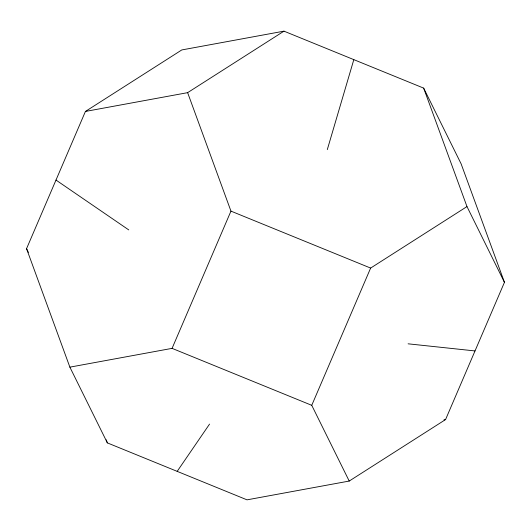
<?xml version="1.0" encoding="UTF-8"?>
<svg xmlns="http://www.w3.org/2000/svg" width="531" height="531" viewBox="0 0 531 531"><rect width="100%" height="100%" fill="white"/><g stroke="black" fill="none" stroke-linecap="round" stroke-linejoin="round"><path stroke-width="0.8" d="M327.302 149.616L353.819 59.638M26.55 248.681L85.431 111.437L181.781 49.941L283.979 31.156L423.652 88.113L461.127 163.853L504.45 282.319L445.569 419.563L349.219 481.059L247.021 499.844L107.348 442.887L69.873 367.147L26.55 248.681L28.389 252.398M69.873 367.147L172.077 348.363L230.952 211.119L187.629 92.659L283.979 31.156M349.219 481.059L311.75 405.319L370.631 268.075L466.981 206.579L423.652 88.113M177.181 471.362L209.546 424.103M85.431 111.437L187.629 92.659M443.949 419.855L445.569 419.563M408.1 343.816L475.013 350.938M230.952 211.119L370.631 268.075M172.077 348.363L311.75 405.319M55.987 180.062L128.754 229.903M466.981 206.579L504.45 282.319M106.213 439.787L107.348 442.887"/></g></svg>
